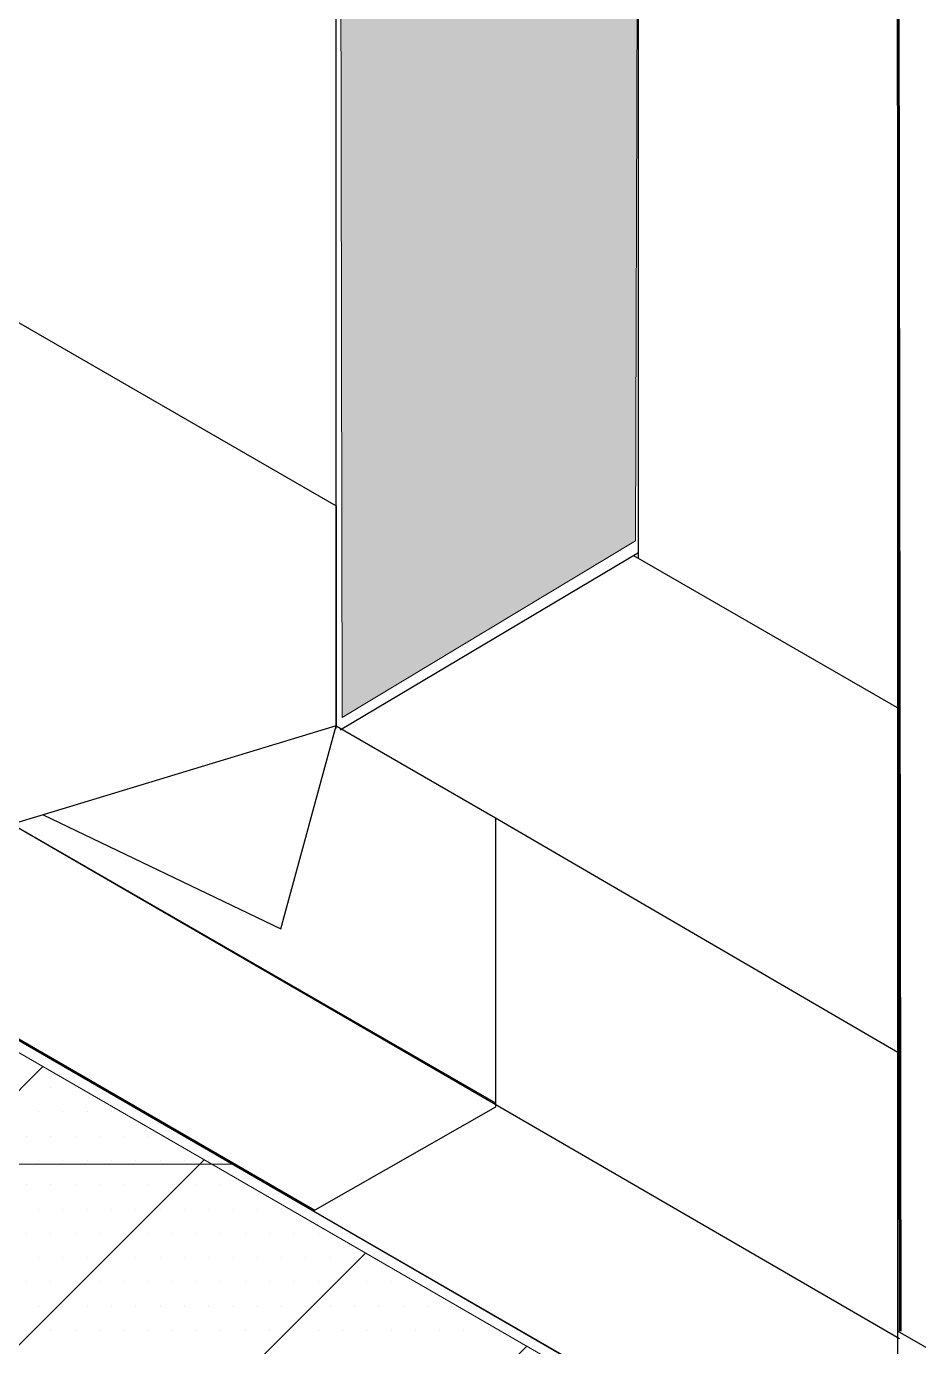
# Model space of a CAD drawing. Extents: x -1328 to 5679, y -4611 to 1603.
# Drawn here: x 282.4 to 331.9, y 946.5 to 1019.9 of the extents above; entities that cross this region are included whole.
import ezdxf

# ---------------------------------------------------------------- set-up
doc = ezdxf.new("R2010")
doc.units = 0
doc.header["$MEASUREMENT"] = 0
for name, color, linetype, lineweight in [('.ATI-HATCH', 7, 'Continuous', 0), ('G-ANNO-TTLB', 7, 'Continuous', 0), ('Layer 12', 7, 'Continuous', 0), ('TYVEK', 7, 'Continuous', 0)]:
    doc.layers.add(name, color=color, linetype=linetype, lineweight=lineweight)

# ---------------------------------------------------------------- blocks, each defined once
blk = doc.blocks.new('Block_250')
at = {"layer": '.ATI-HATCH'}
for points in [[(293.809, 956.685), (293.809, 956.685), (271.299, 969.707), (271.299, 969.707), (271.299, 969.707), (254.051, 959.994), (254.051, 959.994), (254.051, 959.994), (259.77, 956.685), (259.77, 956.685), (259.77, 956.685), (293.809, 956.685), (293.809, 956.685)], [(259.77, 956.685), (259.77, 956.685), (330.722, 915.64), (330.722, 915.64), (330.722, 915.64), (330.751, 935.315), (330.751, 935.315), (330.751, 935.315), (293.809, 956.685), (293.809, 956.685), (293.809, 956.685), (259.77, 956.685), (259.77, 956.685)]]:
    blk.add_open_spline(points, degree=3, knots=[0, 0, 0, 0, 1, 1, 1, 2, 2, 2, 3, 3, 3, 4, 4, 4, 4], dxfattribs=at)
at = {"layer": '.ATI-HATCH', "color": 8, "lineweight": 0, "true_color": 0x808080}
for points in [[(283.043, 962.288), (283.043, 962.288), (283.043, 962.288), (283.043, 962.288)], [(282.368, 960.938), (282.368, 960.938), (282.368, 960.938), (282.368, 960.938)], [(283.718, 960.938), (283.718, 960.938), (283.718, 960.938), (283.718, 960.938)], [(285.068, 960.938), (285.068, 960.938), (285.068, 960.938), (285.068, 960.938)], [(286.419, 960.938), (286.419, 960.938), (286.419, 960.938), (286.419, 960.938)], [(283.043, 959.587), (283.043, 959.587), (283.043, 959.587), (283.043, 959.587)], [(284.393, 959.587), (284.393, 959.587), (284.393, 959.587), (284.393, 959.587)], [(285.743, 959.587), (285.743, 959.587), (285.743, 959.587), (285.743, 959.587)], [(287.094, 959.587), (287.094, 959.587), (287.094, 959.587), (287.094, 959.587)], [(288.444, 959.587), (288.444, 959.587), (288.444, 959.587), (288.444, 959.587)], [(282.368, 958.237), (282.368, 958.237), (282.368, 958.237), (282.368, 958.237)], [(283.718, 958.237), (283.718, 958.237), (283.718, 958.237), (283.718, 958.237)], [(285.068, 958.237), (285.068, 958.237), (285.068, 958.237), (285.068, 958.237)], [(286.419, 958.237), (286.419, 958.237), (286.419, 958.237), (286.419, 958.237)], [(287.769, 958.237), (287.769, 958.237), (287.769, 958.237), (287.769, 958.237)], [(289.119, 958.237), (289.119, 958.237), (289.119, 958.237), (289.119, 958.237)], [(290.469, 958.237), (290.469, 958.237), (290.469, 958.237), (290.469, 958.237)], [(283.043, 956.887), (283.043, 956.887), (283.043, 956.887), (283.043, 956.887)], [(284.393, 956.887), (284.393, 956.887), (284.393, 956.887), (284.393, 956.887)], [(285.743, 956.887), (285.743, 956.887), (285.743, 956.887), (285.743, 956.887)], [(287.094, 956.887), (287.094, 956.887), (287.094, 956.887), (287.094, 956.887)], [(288.444, 956.887), (288.444, 956.887), (288.444, 956.887), (288.444, 956.887)], [(289.794, 956.887), (289.794, 956.887), (289.794, 956.887), (289.794, 956.887)], [(291.144, 956.887), (291.144, 956.887), (291.144, 956.887), (291.144, 956.887)], [(292.494, 956.887), (292.494, 956.887), (292.494, 956.887), (292.494, 956.887)], [(282.368, 955.537), (282.368, 955.537), (282.368, 955.537), (282.368, 955.537)], [(283.718, 955.537), (283.718, 955.537), (283.718, 955.537), (283.718, 955.537)], [(285.068, 955.537), (285.068, 955.537), (285.068, 955.537), (285.068, 955.537)], [(286.419, 955.537), (286.419, 955.537), (286.419, 955.537), (286.419, 955.537)], [(287.769, 955.537), (287.769, 955.537), (287.769, 955.537), (287.769, 955.537)], [(289.119, 955.537), (289.119, 955.537), (289.119, 955.537), (289.119, 955.537)], [(290.469, 955.537), (290.469, 955.537), (290.469, 955.537), (290.469, 955.537)], [(291.819, 955.537), (291.819, 955.537), (291.819, 955.537), (291.819, 955.537)], [(293.17, 955.537), (293.17, 955.537), (293.17, 955.537), (293.17, 955.537)], [(294.52, 955.537), (294.52, 955.537), (294.52, 955.537), (294.52, 955.537)], [(283.043, 954.187), (283.043, 954.187), (283.043, 954.187), (283.043, 954.187)], [(284.393, 954.187), (284.393, 954.187), (284.393, 954.187), (284.393, 954.187)], [(285.743, 954.187), (285.743, 954.187), (285.743, 954.187), (285.743, 954.187)], [(287.094, 954.187), (287.094, 954.187), (287.094, 954.187), (287.094, 954.187)], [(288.444, 954.187), (288.444, 954.187), (288.444, 954.187), (288.444, 954.187)], [(289.794, 954.187), (289.794, 954.187), (289.794, 954.187), (289.794, 954.187)], [(291.144, 954.187), (291.144, 954.187), (291.144, 954.187), (291.144, 954.187)], [(292.494, 954.187), (292.494, 954.187), (292.494, 954.187), (292.494, 954.187)], [(293.845, 954.187), (293.845, 954.187), (293.845, 954.187), (293.845, 954.187)], [(295.195, 954.187), (295.195, 954.187), (295.195, 954.187), (295.195, 954.187)], [(296.545, 954.187), (296.545, 954.187), (296.545, 954.187), (296.545, 954.187)], [(297.895, 954.187), (297.895, 954.187), (297.895, 954.187), (297.895, 954.187)], [(282.368, 952.836), (282.368, 952.836), (282.368, 952.836), (282.368, 952.836)], [(283.718, 952.836), (283.718, 952.836), (283.718, 952.836), (283.718, 952.836)], [(285.068, 952.836), (285.068, 952.836), (285.068, 952.836), (285.068, 952.836)], [(286.419, 952.836), (286.419, 952.836), (286.419, 952.836), (286.419, 952.836)], [(287.769, 952.836), (287.769, 952.836), (287.769, 952.836), (287.769, 952.836)], [(289.119, 952.836), (289.119, 952.836), (289.119, 952.836), (289.119, 952.836)], [(290.469, 952.836), (290.469, 952.836), (290.469, 952.836), (290.469, 952.836)], [(291.819, 952.836), (291.819, 952.836), (291.819, 952.836), (291.819, 952.836)], [(293.17, 952.836), (293.17, 952.836), (293.17, 952.836), (293.17, 952.836)], [(294.52, 952.836), (294.52, 952.836), (294.52, 952.836), (294.52, 952.836)], [(295.87, 952.836), (295.87, 952.836), (295.87, 952.836), (295.87, 952.836)], [(297.22, 952.836), (297.22, 952.836), (297.22, 952.836), (297.22, 952.836)], [(298.57, 952.836), (298.57, 952.836), (298.57, 952.836), (298.57, 952.836)], [(299.921, 952.836), (299.921, 952.836), (299.921, 952.836), (299.921, 952.836)], [(283.043, 951.486), (283.043, 951.486), (283.043, 951.486), (283.043, 951.486)], [(284.393, 951.486), (284.393, 951.486), (284.393, 951.486), (284.393, 951.486)], [(285.743, 951.486), (285.743, 951.486), (285.743, 951.486), (285.743, 951.486)], [(287.094, 951.486), (287.094, 951.486), (287.094, 951.486), (287.094, 951.486)], [(288.444, 951.486), (288.444, 951.486), (288.444, 951.486), (288.444, 951.486)], [(289.794, 951.486), (289.794, 951.486), (289.794, 951.486), (289.794, 951.486)], [(291.144, 951.486), (291.144, 951.486), (291.144, 951.486), (291.144, 951.486)], [(292.494, 951.486), (292.494, 951.486), (292.494, 951.486), (292.494, 951.486)], [(293.845, 951.486), (293.845, 951.486), (293.845, 951.486), (293.845, 951.486)], [(295.195, 951.486), (295.195, 951.486), (295.195, 951.486), (295.195, 951.486)], [(296.545, 951.486), (296.545, 951.486), (296.545, 951.486), (296.545, 951.486)], [(297.895, 951.486), (297.895, 951.486), (297.895, 951.486), (297.895, 951.486)], [(299.245, 951.486), (299.245, 951.486), (299.245, 951.486), (299.245, 951.486)], [(300.596, 951.486), (300.596, 951.486), (300.596, 951.486), (300.596, 951.486)], [(301.946, 951.486), (301.946, 951.486), (301.946, 951.486), (301.946, 951.486)], [(282.368, 950.136), (282.368, 950.136), (282.368, 950.136), (282.368, 950.136)], [(283.718, 950.136), (283.718, 950.136), (283.718, 950.136), (283.718, 950.136)], [(285.068, 950.136), (285.068, 950.136), (285.068, 950.136), (285.068, 950.136)], [(286.419, 950.136), (286.419, 950.136), (286.419, 950.136), (286.419, 950.136)], [(287.769, 950.136), (287.769, 950.136), (287.769, 950.136), (287.769, 950.136)], [(289.119, 950.136), (289.119, 950.136), (289.119, 950.136), (289.119, 950.136)], [(290.469, 950.136), (290.469, 950.136), (290.469, 950.136), (290.469, 950.136)], [(291.819, 950.136), (291.819, 950.136), (291.819, 950.136), (291.819, 950.136)], [(293.17, 950.136), (293.17, 950.136), (293.17, 950.136), (293.17, 950.136)], [(294.52, 950.136), (294.52, 950.136), (294.52, 950.136), (294.52, 950.136)], [(295.87, 950.136), (295.87, 950.136), (295.87, 950.136), (295.87, 950.136)], [(297.22, 950.136), (297.22, 950.136), (297.22, 950.136), (297.22, 950.136)], [(298.57, 950.136), (298.57, 950.136), (298.57, 950.136), (298.57, 950.136)], [(299.921, 950.136), (299.921, 950.136), (299.921, 950.136), (299.921, 950.136)], [(301.271, 950.136), (301.271, 950.136), (301.271, 950.136), (301.271, 950.136)], [(302.621, 950.136), (302.621, 950.136), (302.621, 950.136), (302.621, 950.136)], [(303.971, 950.136), (303.971, 950.136), (303.971, 950.136), (303.971, 950.136)], [(283.043, 948.786), (283.043, 948.786), (283.043, 948.786), (283.043, 948.786)], [(284.393, 948.786), (284.393, 948.786), (284.393, 948.786), (284.393, 948.786)], [(285.743, 948.786), (285.743, 948.786), (285.743, 948.786), (285.743, 948.786)], [(287.094, 948.786), (287.094, 948.786), (287.094, 948.786), (287.094, 948.786)], [(288.444, 948.786), (288.444, 948.786), (288.444, 948.786), (288.444, 948.786)], [(289.794, 948.786), (289.794, 948.786), (289.794, 948.786), (289.794, 948.786)], [(291.144, 948.786), (291.144, 948.786), (291.144, 948.786), (291.144, 948.786)], [(292.494, 948.786), (292.494, 948.786), (292.494, 948.786), (292.494, 948.786)], [(293.845, 948.786), (293.845, 948.786), (293.845, 948.786), (293.845, 948.786)], [(295.195, 948.786), (295.195, 948.786), (295.195, 948.786), (295.195, 948.786)], [(296.545, 948.786), (296.545, 948.786), (296.545, 948.786), (296.545, 948.786)], [(297.895, 948.786), (297.895, 948.786), (297.895, 948.786), (297.895, 948.786)], [(299.245, 948.786), (299.245, 948.786), (299.245, 948.786), (299.245, 948.786)], [(300.596, 948.786), (300.596, 948.786), (300.596, 948.786), (300.596, 948.786)], [(301.946, 948.786), (301.946, 948.786), (301.946, 948.786), (301.946, 948.786)], [(303.296, 948.786), (303.296, 948.786), (303.296, 948.786), (303.296, 948.786)], [(304.646, 948.786), (304.646, 948.786), (304.646, 948.786), (304.646, 948.786)], [(305.996, 948.786), (305.996, 948.786), (305.996, 948.786), (305.996, 948.786)], [(307.347, 948.786), (307.347, 948.786), (307.347, 948.786), (307.347, 948.786)], [(282.368, 947.436), (282.368, 947.436), (282.368, 947.436), (282.368, 947.436)], [(283.718, 947.436), (283.718, 947.436), (283.718, 947.436), (283.718, 947.436)], [(285.068, 947.436), (285.068, 947.436), (285.068, 947.436), (285.068, 947.436)], [(286.419, 947.436), (286.419, 947.436), (286.419, 947.436), (286.419, 947.436)], [(287.769, 947.436), (287.769, 947.436), (287.769, 947.436), (287.769, 947.436)], [(289.119, 947.436), (289.119, 947.436), (289.119, 947.436), (289.119, 947.436)], [(290.469, 947.436), (290.469, 947.436), (290.469, 947.436), (290.469, 947.436)], [(291.819, 947.436), (291.819, 947.436), (291.819, 947.436), (291.819, 947.436)], [(293.17, 947.436), (293.17, 947.436), (293.17, 947.436), (293.17, 947.436)], [(294.52, 947.436), (294.52, 947.436), (294.52, 947.436), (294.52, 947.436)], [(295.87, 947.436), (295.87, 947.436), (295.87, 947.436), (295.87, 947.436)], [(297.22, 947.436), (297.22, 947.436), (297.22, 947.436), (297.22, 947.436)], [(298.57, 947.436), (298.57, 947.436), (298.57, 947.436), (298.57, 947.436)], [(299.921, 947.436), (299.921, 947.436), (299.921, 947.436), (299.921, 947.436)], [(301.271, 947.436), (301.271, 947.436), (301.271, 947.436), (301.271, 947.436)], [(302.621, 947.436), (302.621, 947.436), (302.621, 947.436), (302.621, 947.436)], [(303.971, 947.436), (303.971, 947.436), (303.971, 947.436), (303.971, 947.436)], [(305.321, 947.436), (305.321, 947.436), (305.321, 947.436), (305.321, 947.436)], [(306.672, 947.436), (306.672, 947.436), (306.672, 947.436), (306.672, 947.436)], [(308.022, 947.436), (308.022, 947.436), (308.022, 947.436), (308.022, 947.436)], [(309.372, 947.436), (309.372, 947.436), (309.372, 947.436), (309.372, 947.436)]]:
    blk.add_open_spline(points, degree=3, dxfattribs=at)

msp = doc.modelspace()

# ---------------------------------------------------------------- hatches: boundary and pattern name
at = {"layer": 'G-ANNO-TTLB', "true_color": 0xff00ff, "transparency": 33554687}
h = msp.add_hatch(color=6, dxfattribs=at)
edge = h.paths.add_edge_path()
edge.add_spline(control_points=[(1625.998, -853.91), (1625.998, -853.91), (-1303.52, -853.91), (-1303.52, -853.91), (-1303.52, -853.91), (-1303.52, 1603.09), (-1303.52, 1603.09), (-1303.52, 1603.09), (1625.998, 1603.09), (1625.998, 1603.09), (1625.998, 1603.09), (1625.998, -853.91), (1625.998, -853.91)], knot_values=[0, 0, 0, 0, 1, 1, 1, 2, 2, 2, 3, 3, 3, 4, 4, 4, 4], degree=3, periodic=0)
edge = h.paths.add_edge_path()
edge.add_spline(control_points=[(-1294.52, 1594.09), (-1294.52, 1594.09), (-1294.52, -844.91), (-1294.52, -844.91), (-1294.52, -844.91), (1616.998, -844.91), (1616.998, -844.91), (1616.998, -844.91), (1616.998, 1594.09), (1616.998, 1594.09), (1616.998, 1594.09), (-1294.52, 1594.09), (-1294.52, 1594.09)], knot_values=[0, 0, 0, 0, 1, 1, 1, 2, 2, 2, 3, 3, 3, 4, 4, 4, 4], degree=3, periodic=0)
edge.add_line((-1294.52, 1594.09), (-1294.52, 1594.09))
at = {"layer": 'Layer 12', "true_color": 0x848484, "transparency": 33554495}
h = msp.add_hatch(color=252, dxfattribs=at)
h.dxf.hatch_style = 2
h.paths.add_polyline_path([(316.194, 991.321), (299.903, 981.503), (299.693, 1097.898), (316.49, 1088.426)])
at = {"layer": 'Layer 12', "true_color": 0x000000, "transparency": 33554687}
h = msp.add_hatch(dxfattribs=at)
h.set_pattern_fill('_U', color=18, scale=10, angle=44.99999, style=2, pattern_type=0)
h.set_pattern_definition([(45, (0, 0), (-7.07107, 7.07107), [])])
h.paths.add_polyline_path([(331.114, 934.456), (330.3, 916.381), (254.433, 960.142), (270.708, 969.372)])

# ---------------------------------------------------------------- linework, layer by layer
at = {"layer": 'G-ANNO-TTLB'}
for points in [[(1625.998, -853.91), (1625.998, -853.91), (-1303.52, -853.91), (-1303.52, -853.91), (-1303.52, -853.91), (-1303.52, 1603.09), (-1303.52, 1603.09), (-1303.52, 1603.09), (1625.998, 1603.09), (1625.998, 1603.09), (1625.998, 1603.09), (1625.998, -853.91), (1625.998, -853.91)], [(-1294.52, 1594.09), (-1294.52, 1594.09), (-1294.52, -844.91), (-1294.52, -844.91), (-1294.52, -844.91), (1616.998, -844.91), (1616.998, -844.91), (1616.998, -844.91), (1616.998, 1594.09), (1616.998, 1594.09), (1616.998, 1594.09), (-1294.52, 1594.09), (-1294.52, 1594.09)]]:
    msp.add_open_spline(points, degree=3, knots=[0, 0, 0, 0, 1, 1, 1, 2, 2, 2, 3, 3, 3, 4, 4, 4, 4], dxfattribs=at)
at = {"layer": 'Layer 12'}
for points in [[(316.194, 991.321), (299.903, 981.503), (299.693, 1097.898), (316.49, 1088.426)], [(331.114, 934.456), (330.3, 916.381), (254.433, 960.142), (270.708, 969.372)]]:
    msp.add_lwpolyline(points, close=True, dxfattribs=at)
at = {"layer": 'TYVEK', "color": 18, "lineweight": 25, "true_color": 0x000000}
for p, q in [((299.577, 980.893), (299.577, 1098.022)), ((316.377, 990.343), (316.377, 1088.176)), ((299.787, 980.833), (316.377, 990.675)), ((316.093, 990.507), (330.86, 981.987)), ((281.576, 975.585), (330.86, 947.003)), ((308.426, 975.937), (330.86, 962.845))]:
    msp.add_line(p, q, dxfattribs=at)
at = {"layer": 'TYVEK', "color": 18, "lineweight": 60, "true_color": 0x000000}
msp.add_line((330.91, 947.394), (330.7, 1080.407), dxfattribs=at)
at = {"layer": 'TYVEK', "color": 4, "lineweight": 25, "true_color": 0x00ffff}
for p, q in [((330.769, 908.907), (330.769, 1079.695)), ((281.576, 1003.667), (299.577, 993.274)), ((299.577, 993.274), (299.577, 981.042)), ((299.577, 981.042), (283.294, 976.106)), ((296.492, 969.772), (299.577, 981.042)), ((299.577, 981.042), (308.426, 975.937)), ((283.294, 976.106), (281.576, 975.585)), ((283.294, 976.106), (296.492, 969.772)), ((281.576, 975.585), (308.426, 960.095)), ((308.426, 975.937), (308.426, 959.875)), ((271.299, 969.798), (298.393, 954.125)), ((271.299, 969.707), (330.751, 935.315)), ((308.426, 959.859), (298.393, 954.125)), ((330.769, 947.4), (356.887, 932.446))]:
    msp.add_line(p, q, dxfattribs=at)

# ---------------------------------------------------------------- block references
at = {"layer": '.ATI-HATCH'}
msp.add_blockref('Block_250', (0, 0), dxfattribs=at)

doc.saveas('drawing.dxf')
